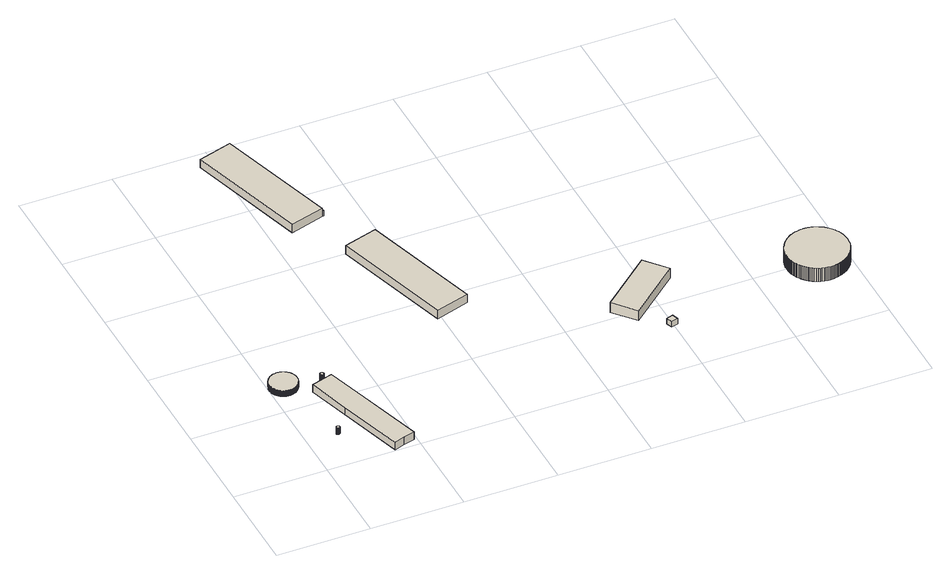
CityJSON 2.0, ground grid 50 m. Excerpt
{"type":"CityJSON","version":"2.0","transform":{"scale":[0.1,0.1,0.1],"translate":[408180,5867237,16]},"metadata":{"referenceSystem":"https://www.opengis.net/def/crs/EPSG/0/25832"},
"CityObjects":{
"building1":{"type":"Building","attributes":{"Gemeindeschluessel":"03454033","AbsoluteHoehe":"17.866","MittlereTraufHoehe":"21.829","Firsthoehe":"21.829","function":"51003_1201","roofType":"1000","measuredHeight":3.96},"address":[{"country":"Germany","locality":"Lorup"}],"geometry":[{"type":"MultiSurface","lod":"1","boundaries":[[[0,1,2,3,4,5,6,7,8,9,10,11,12,13,14,15,16,17,18,19,20,21,22,23,24,25,26,27,28,29,30,31,32,33,34,35]],[[36,37,38,39,40,41,42,43,44,45,46,47,48,49,50,51,52,53,54,55,56,57,58,59,60,61,62,63,64,65,66,67,68,69,70,71]],[[36,71,35,34]],[[37,36,34,33]],[[38,37,33,32]],[[39,38,32,31]],[[40,39,31,30]],[[41,40,30,29]],[[42,41,29,28]],[[43,42,28,27]],[[44,43,27,26]],[[45,44,26,25]],[[46,45,25,24]],[[47,46,24,23]],[[48,47,23,22]],[[49,48,22,21]],[[50,49,21,20]],[[51,50,20,19]],[[52,51,19,18]],[[53,52,18,17]],[[54,53,17,16]],[[55,54,16,15]],[[56,55,15,14]],[[57,56,14,13]],[[58,57,13,12]],[[59,58,12,11]],[[60,59,11,10]],[[61,60,10,9]],[[62,61,9,8]],[[63,62,8,7]],[[64,63,7,6]],[[65,64,6,5]],[[66,65,5,4]],[[67,66,4,3]],[[68,67,3,2]],[[69,68,2,1]],[[70,69,1,0]],[[71,70,0,35]]]}]},
"building2":{"type":"Building","attributes":{"name":"Silo","Gemeindeschluessel":"03454033","BezugspunktDach":"4000","AbsoluteHoehe":"16.717","MittlereTraufHoehe":"20.217","Firsthoehe":"20.217","function":"51003_1201","measuredHeight":3.5},"address":[{"country":"Germany","locality":"Lorup"}],"geometry":[{"type":"MultiSurface","lod":"1","boundaries":[[[72,73,74,75,76,77,78,79,80,81,82,83,84,85,86,87,88,89,90,91,92,93,94,95,96,97,98,99,100,101,102,103,104,105,106,107,108,109,110,111,112,113,114,115,116,117,118,119,120,121,122,123,124,125,126,127,128,129,130,131,132,133,134,135,136,137,138,139,140,141,142,143,144,145,146,147,148,149,150,151,152,153,154,155,156,157,158,159]],[[160,161,162,163,164,165,166,167,168,169,170,171,172,173,174,175,176,177,178,179,180,181,182,183,184,185,186,187,188,189,190,191,192,193,194,195,196,197,198,199,200,201,202,203,204,205,206,207,208,209,210,211,212,213,214,215,216,217,218,219,220,221,222,223,224,225,226,227,228,229,230,231,232,233,234,235,236,237,238,239,240,241,242,243,244,245,246,247]],[[160,247,159,158]],[[161,160,158,157]],[[162,161,157,156]],[[163,162,156,155]],[[164,163,155,154]],[[165,164,154,153]],[[166,165,153,152]],[[167,166,152,151]],[[168,167,151,150]],[[169,168,150,149]],[[170,169,149,148]],[[171,170,148,147]],[[172,171,147,146]],[[173,172,146,145]],[[174,173,145,144]],[[175,174,144,143]],[[176,175,143,142]],[[177,176,142,141]],[[178,177,141,140]],[[179,178,140,139]],[[180,179,139,138]],[[181,180,138,137]],[[182,181,137,136]],[[183,182,136,135]],[[184,183,135,134]],[[185,184,134,133]],[[186,185,133,132]],[[187,186,132,131]],[[188,187,131,130]],[[189,188,130,129]],[[190,189,129,128]],[[191,190,128,127]],[[192,191,127,126]],[[193,192,126,125]],[[194,193,125,124]],[[195,194,124,123]],[[196,195,123,122]],[[197,196,122,121]],[[198,197,121,120]],[[199,198,120,119]],[[200,199,119,118]],[[201,200,118,117]],[[202,201,117,116]],[[203,202,116,115]],[[204,203,115,114]],[[205,204,114,113]],[[206,205,113,112]],[[207,206,112,111]],[[208,207,111,110]],[[209,208,110,109]],[[210,209,109,108]],[[211,210,108,107]],[[212,211,107,106]],[[213,212,106,105]],[[214,213,105,104]],[[215,214,104,103]],[[216,215,103,102]],[[217,216,102,101]],[[218,217,101,100]],[[219,218,100,99]],[[220,219,99,98]],[[221,220,98,97]],[[222,221,97,96]],[[223,222,96,95]],[[224,223,95,94]],[[225,224,94,93]],[[226,225,93,92]],[[227,226,92,91]],[[228,227,91,90]],[[229,228,90,89]],[[230,229,89,88]],[[231,230,88,87]],[[232,231,87,86]],[[233,232,86,85]],[[234,233,85,84]],[[235,234,84,83]],[[236,235,83,82]],[[237,236,82,81]],[[238,237,81,80]],[[239,238,80,79]],[[240,239,79,78]],[[241,240,78,77]],[[242,241,77,76]],[[243,242,76,75]],[[244,243,75,74]],[[245,244,74,73]],[[246,245,73,72]],[[247,246,72,159]]]}]},
"building3":{"type":"Building","attributes":{"Gemeindeschluessel":"03454033","AbsoluteHoehe":"17.192","MittlereTraufHoehe":"21.437","Firsthoehe":"22.417","function":"31001_2000","roofType":"3100","measuredHeight":5.22},"address":[{"country":"Germany","locality":"Lorup"}],"geometry":[{"type":"MultiSurface","lod":"1","boundaries":[[[248,249,250,251,252,253,254,255]],[[256,257,258,259,260,261,262,263]],[[256,263,255,254]],[[257,256,254,253]],[[258,257,253,252]],[[259,258,252,251]],[[260,259,251,250]],[[261,260,250,249]],[[262,261,249,248]],[[263,262,248,255]]]}]},
"building4":{"type":"Building","attributes":{"name":"Silo","Gemeindeschluessel":"03454033","AbsoluteHoehe":"17.562","MittlereTraufHoehe":"23.246","Firsthoehe":"23.246","function":"51003_1201","roofType":"1000","measuredHeight":5.68},"address":[{"country":"Germany","locality":"Lorup"}],"geometry":[{"type":"MultiSurface","lod":"1","boundaries":[[[264,265,266,267,268,269,270,271,272,273,274,275,276,277,278,279,280,281,282,283,284,285,286,287,288,289,290,291,292,293,294,295,296,297,298,299]],[[300,301,302,303,304,305,306,307,308,309,310,311,312,313,314,315,316,317,318,319,320,321,322,323,324,325,326,327,328,329,330,331,332,333,334,335]],[[300,335,299,298]],[[301,300,298,297]],[[302,301,297,296]],[[303,302,296,295]],[[304,303,295,294]],[[305,304,294,293]],[[306,305,293,292]],[[307,306,292,291]],[[308,307,291,290]],[[309,308,290,289]],[[310,309,289,288]],[[311,310,288,287]],[[312,311,287,286]],[[313,312,286,285]],[[314,313,285,284]],[[315,314,284,283]],[[316,315,283,282]],[[317,316,282,281]],[[318,317,281,280]],[[319,318,280,279]],[[320,319,279,278]],[[321,320,278,277]],[[322,321,277,276]],[[323,322,276,275]],[[324,323,275,274]],[[325,324,274,273]],[[326,325,273,272]],[[327,326,272,271]],[[328,327,271,270]],[[329,328,270,269]],[[330,329,269,268]],[[331,330,268,267]],[[332,331,267,266]],[[333,332,266,265]],[[334,333,265,264]],[[335,334,264,299]]]}]},
"building5":{"type":"Building","attributes":{"Gemeindeschluessel":"03454033","AbsoluteHoehe":"16.771","MittlereTraufHoehe":"20.091","Firsthoehe":"23.504","function":"31001_2000","roofType":"3100","measuredHeight":6.73},"address":[{"country":"Germany","locality":"Lorup"}],"children":["building5-1"],"geometry":[{"type":"MultiSurface","lod":"1","boundaries":[[[336,337,338,339]],[[340,341,342,343]],[[338,344,345,346,343,339]],[[341,340,338,337]],[[342,341,337,336]],[[343,342,336,339]],[[344,340,346,345]]]}]},
"building5-1":{"type":"BuildingPart","attributes":{"AbsoluteHoehe":"16.771","MittlereTraufHoehe":"20.091","Firsthoehe":"20.091","roofType":"1000","measuredHeight":3.32},"parents":["building5"],"geometry":[{"type":"MultiSurface","lod":"1","boundaries":[[[344,347,348,345]],[[349,350,340,346]],[[349,346,345,348]],[[350,349,348,347]],[[340,350,347,344]],[[345,346,340,344]]]}]},
"building6":{"type":"Building","attributes":{"Gemeindeschluessel":"03454033","AbsoluteHoehe":"17.27","MittlereTraufHoehe":"20.771","Firsthoehe":"24.12","function":"31001_2000","roofType":"3100","measuredHeight":6.85},"address":[{"country":"Germany","locality":"Lorup"}],"children":["building6-1"],"geometry":[{"type":"MultiSurface","lod":"1","boundaries":[[[351,352,353,354]],[[355,356,357,358]],[[353,359,360,361,358,354]],[[356,355,353,352]],[[357,362,363,351]],[[358,357,351,354]],[[359,355,361,360]]]}]},
"building6-1":{"type":"BuildingPart","attributes":{"AbsoluteHoehe":"17.27","MittlereTraufHoehe":"20.771","Firsthoehe":"20.771","roofType":"1000","measuredHeight":3.5},"parents":["building6"],"geometry":[{"type":"MultiSurface","lod":"1","boundaries":[[[359,364,365,360]],[[366,367,355,361]],[[366,361,360,365]],[[367,366,365,364]],[[355,367,364,359]],[[360,361,355,359]]]}]},
"building7":{"type":"Building","attributes":{"Gemeindeschluessel":"03454033","AbsoluteHoehe":"18.85","MittlereTraufHoehe":"22.253","Firsthoehe":"22.253","function":"31001_2000","roofType":"1000","measuredHeight":3.4},"address":[{"country":"Germany","locality":"Lorup"}],"geometry":[{"type":"MultiSurface","lod":"1","boundaries":[[[368,369,370,371]],[[372,373,374,375]],[[372,375,371,370]],[[373,372,370,369]],[[374,373,369,368]],[[375,374,368,371]]]}]},
"building8":{"type":"Building","attributes":{"name":"Güllelagune","Gemeindeschluessel":"03454033","AbsoluteHoehe":"18.368","MittlereTraufHoehe":"23.7","Firsthoehe":"25.377","function":"31001_2000","roofType":"3100","measuredHeight":7.01},"address":[{"country":"Germany","locality":"Lorup"}],"geometry":[{"type":"MultiSurface","lod":"1","boundaries":[[[376,377,378,379]],[[380,381,382,383]],[[380,383,379,378]],[[381,380,378,377]],[[382,381,377,376]],[[383,382,376,379]]]}]},
"building9":{"type":"Building","attributes":{"Gemeindeschluessel":"03454033","BezugspunktDach":"2200","AbsoluteHoehe":"18.786","MittlereTraufHoehe":"26.868","Firsthoehe":"26.868","function":"51003_1201","measuredHeight":8.08},"address":[{"country":"Germany","locality":"Lorup"}],"geometry":[{"type":"MultiSurface","lod":"1","boundaries":[[[384,385,386,387,388,389,390,391,392,393,394,395,396,397,398,399,400,401,402,403,404,405,406,407,408,409,410,411,412,413,414,415,416,417,418,419,420,421,422,423,424,425,426,427,428,429,430,431,432,433,434,435,436,437,438,439,440,441,442,443,444,445,446,447,448,449,450,451,452,453,454,455,456,457,458,459,460,461,462,463,464,465,466,467,468,469,470,471,472,473,474,475,476,477,478,479,480,481,482,483,484,485,486,487,488,489,490,491,492,493,494,495,496,497,498,499,500,501,502,503,504,505,506,507,508,509,510,511,512,513,514,515,516,517,518,519,520,521]],[[522,523,524,525,526,527,528,529,530,531,532,533,534,535,536,537,538,539,540,541,542,543,544,545,546,547,548,549,550,551,552,553,554,555,556,557,558,559,560,561,562,563,564,565,566,567,568,569,570,571,572,573,574,575,576,577,578,579,580,581,582,583,584,585,586,587,588,589,590,591,592,593,594,595,596,597,598,599,600,601,602,603,604,605,606,607,608,609,610,611,612,613,614,615,616,617,618,619,620,621,622,623,624,625,626,627,628,629,630,631,632,633,634,635,636,637,638,639,640,641,642,643,644,645,646,647,648,649,650,651,652,653,654,655,656,657,658,659]],[[522,659,521,520]],[[523,522,520,519]],[[524,523,519,518]],[[525,524,518,517]],[[526,525,517,516]],[[527,526,516,515]],[[528,527,515,514]],[[529,528,514,513]],[[530,529,513,512]],[[531,530,512,511]],[[532,531,511,510]],[[533,532,510,509]],[[534,533,509,508]],[[535,534,508,507]],[[536,535,507,506]],[[537,536,506,505]],[[538,537,505,504]],[[539,538,504,503]],[[540,539,503,502]],[[541,540,502,501]],[[542,541,501,500]],[[543,542,500,499]],[[544,543,499,498]],[[545,544,498,497]],[[546,545,497,496]],[[547,546,496,495]],[[548,547,495,494]],[[549,548,494,493]],[[550,549,493,492]],[[551,550,492,491]],[[552,551,491,490]],[[553,552,490,489]],[[554,553,489,488]],[[555,554,488,487]],[[556,555,487,486]],[[557,556,486,485]],[[558,557,485,484]],[[559,558,484,483]],[[560,559,483,482]],[[561,560,482,481]],[[562,561,481,480]],[[563,562,480,479]],[[564,563,479,478]],[[565,564,478,477]],[[566,565,477,476]],[[567,566,476,475]],[[568,567,475,474]],[[569,568,474,473]],[[570,569,473,472]],[[571,570,472,471]],[[572,571,471,470]],[[573,572,470,469]],[[574,573,469,468]],[[575,574,468,467]],[[576,575,467,466]],[[577,576,466,465]],[[578,577,465,464]],[[579,578,464,463]],[[580,579,463,462]],[[581,580,462,461]],[[582,581,461,460]],[[583,582,460,459]],[[584,583,459,458]],[[585,584,458,457]],[[586,585,457,456]],[[587,586,456,455]],[[588,587,455,454]],[[589,588,454,453]],[[590,589,453,452]],[[591,590,452,451]],[[592,591,451,450]],[[593,592,450,449]],[[594,593,449,448]],[[595,594,448,447]],[[596,595,447,446]],[[597,596,446,445]],[[598,597,445,444]],[[599,598,444,443]],[[600,599,443,442]],[[601,600,442,441]],[[602,601,441,440]],[[603,602,440,439]],[[604,603,439,438]],[[605,604,438,437]],[[606,605,437,436]],[[607,606,436,435]],[[608,607,435,434]],[[609,608,434,433]],[[610,609,433,432]],[[611,610,432,431]],[[612,611,431,430]],[[613,612,430,429]],[[614,613,429,428]],[[615,614,428,427]],[[616,615,427,426]],[[617,616,426,425]],[[618,617,425,424]],[[619,618,424,423]],[[620,619,423,422]],[[621,620,422,421]],[[622,621,421,420]],[[623,622,420,419]],[[624,623,419,418]],[[625,624,418,417]],[[626,625,417,416]],[[627,626,416,415]],[[628,627,415,414]],[[629,628,414,413]],[[630,629,413,412]],[[631,630,412,411]],[[632,631,411,410]],[[633,632,410,409]],[[634,633,409,408]],[[635,634,408,407]],[[636,635,407,406]],[[637,636,406,405]],[[638,637,405,404]],[[639,638,404,403]],[[640,639,403,402]],[[641,640,402,401]],[[642,641,401,400]],[[643,642,400,399]],[[644,643,399,398]],[[645,644,398,397]],[[646,645,397,396]],[[647,646,396,395]],[[648,647,395,394]],[[649,648,394,393]],[[650,649,393,392]],[[651,650,392,391]],[[652,651,391,390]],[[653,652,390,389]],[[654,653,389,388]],[[655,654,388,387]],[[656,655,387,386]],[[657,656,386,385]],[[658,657,385,384]],[[659,658,384,521]]]}]}
},
"vertices":[
[155,222,58],[155,221,58],[157,220,58],[158,219,58],[160,218,58],[161,218,58],[162,218,58],[164,218,58],[165,218,58],[167,219,58],[168,220,58],[170,221,58],[170,222,58],[171,223,58],[171,225,58],[171,227,58],[171,228,58],[171,230,58],[170,231,58],[170,232,58],[169,233,58],[167,234,58],[166,235,58],[164,236,58],[162,236,58],[161,236,58],[159,235,58],[157,234,58],[156,233,58],[155,232,58],[154,231,58],[154,230,58],[154,228,58],[153,227,58],[154,225,58],[154,223,58],[154,225,19],[153,227,19],[154,228,19],[154,230,19],[154,231,19],[155,232,19],[156,233,19],[157,234,19],[159,235,19],[161,236,19],[162,236,19],[164,236,19],[166,235,19],[167,234,19],[169,233,19],[170,232,19],[170,231,19],[171,230,19],[171,228,19],[171,227,19],[171,225,19],[171,223,19],[170,222,19],[170,221,19],[168,220,19],[167,219,19],[165,218,19],[164,218,19],[162,218,19],[161,218,19],[160,218,19],[158,219,19],[157,220,19],[155,221,19],[155,222,19],[154,223,19],
[4,676,42],[5,670,42],[6,664,42],[7,658,42],[9,653,42],[12,648,42],[14,643,42],[17,639,42],[20,635,42],[23,631,42],[26,628,42],[29,625,42],[32,623,42],[35,620,42],[38,618,42],[41,616,42],[44,615,42],[47,613,42],[51,612,42],[55,610,42],[59,609,42],[63,608,42],[68,607,42],[73,607,42],[78,606,42],[83,607,42],[88,607,42],[94,608,42],[100,610,42],[105,612,42],[111,614,42],[117,617,42],[122,621,42],[127,625,42],[132,630,42],[137,635,42],[140,640,42],[142,644,42],[144,647,42],[147,653,42],[149,660,42],[151,666,42],[152,673,42],[152,679,42],[152,686,42],[152,692,42],[150,698,42],[149,703,42],[147,709,42],[145,714,42],[142,718,42],[139,723,42],[137,727,42],[134,730,42],[131,733,42],[127,736,42],[124,739,42],[121,741,42],[118,743,42],[115,745,42],[112,747,42],[109,748,42],[105,750,42],[101,751,42],[97,752,42],[93,753,42],[88,754,42],[84,755,42],[79,755,42],[73,755,42],[68,754,42],[62,753,42],[57,752,42],[51,750,42],[45,747,42],[40,744,42],[34,741,42],[29,737,42],[24,732,42],[20,727,42],[16,721,42],[14,718,42],[12,715,42],[9,708,42],[7,702,42],[5,695,42],[4,689,42],[4,682,42],[4,689,7],[5,695,7],[7,702,7],[9,708,7],[12,715,7],[14,718,7],[16,721,7],[20,727,7],[24,732,7],[29,737,7],[34,741,7],[40,744,7],[45,747,7],[51,750,7],[57,752,7],[62,753,7],[68,754,7],[73,755,7],[79,755,7],[84,755,7],[88,754,7],[93,753,7],[97,752,7],[101,751,7],[105,750,7],[109,748,7],[112,747,7],[115,745,7],[118,743,7],[121,741,7],[124,739,7],[127,736,7],[131,733,7],[134,730,7],[137,727,7],[139,723,7],[142,718,7],[145,714,7],[147,709,7],[149,703,7],[150,698,7],[152,692,7],[152,686,7],[152,679,7],[152,673,7],[151,666,7],[149,660,7],[147,653,7],[144,647,7],[142,644,7],[140,640,7],[137,635,7],[132,630,7],[127,625,7],[122,621,7],[117,617,7],[111,614,7],[105,612,7],[100,610,7],[94,608,7],[88,607,7],[83,607,7],[78,606,7],[73,607,7],[68,607,7],[63,608,7],[59,609,7],[55,610,7],[51,612,7],[47,613,7],[44,615,7],[41,616,7],[38,618,7],[35,620,7],[32,623,7],[29,625,7],[26,628,7],[23,631,7],[20,635,7],[17,639,7],[14,643,7],[12,648,7],[9,653,7],[7,658,7],[6,664,7],[5,670,7],[4,676,7],[4,682,7],
[364,3,58],[422,21,58],[481,39,58],[374,389,58],[305,615,58],[247,597,58],[188,579,58],[257,354,58],[188,579,12],[247,597,12],[305,615,12],[374,389,12],[481,39,12],[422,21,12],[364,3,12],[257,354,12],
[249,616,72],[250,615,72],[251,614,72],[253,612,72],[254,612,72],[256,612,72],[257,611,72],[259,612,72],[260,612,72],[262,612,72],[263,614,72],[265,615,72],[266,616,72],[267,618,72],[267,620,72],[267,622,72],[267,624,72],[267,625,72],[266,626,72],[265,627,72],[264,629,72],[263,630,72],[261,631,72],[259,631,72],[257,631,72],[255,631,72],[253,631,72],[251,630,72],[250,629,72],[249,627,72],[248,626,72],[248,625,72],[247,624,72],[247,622,72],[247,620,72],[248,618,72],[247,620,16],[247,622,16],[247,624,16],[248,625,16],[248,626,16],[249,627,16],[250,629,16],[251,630,16],[253,631,16],[255,631,16],[257,631,16],[259,631,16],[261,631,16],[263,630,16],[264,629,16],[265,627,16],[266,626,16],[267,625,16],[267,624,16],[267,622,16],[267,620,16],[267,618,16],[266,616,16],[265,615,16],[263,614,16],[262,612,16],[260,612,16],[259,612,16],[257,611,16],[256,612,16],[254,612,16],[253,612,16],[251,614,16],[250,615,16],[249,616,16],[248,618,16],
[426,2404,58],[619,1756,58],[804,1809,58],[608,2459,58],[804,1809,8],[619,1756,8],[426,2404,8],[608,2459,8],[804,1809,41],[786,1869,41],[786,1869,8],
[813,1812,41],[795,1872,41],[795,1872,8],[813,1812,8],
[783,1492,64],[977,845,64],[1160,900,64],[965,1547,64],[1160,900,13],[977,845,13],[783,1492,13],[965,1547,13],[1160,900,48],[1142,958,48],[1142,958,13],[977,846,13],[977,846,64],
[1161,900,48],[1143,958,48],[1143,958,13],[1161,900,13],
[1963,328,63],[1974,294,63],[2009,304,63],[1998,339,63],[2009,304,29],[1974,294,29],[1963,328,29],[1998,339,29],
[2030,767,85],[1753,529,85],[1851,414,85],[2129,651,85],[1851,414,24],[1753,529,24],[2030,767,24],[2129,651,24],
[2670,470,109],[2670,463,109],[2671,455,109],[2672,448,109],[2673,441,109],[2675,433,109],[2677,425,109],[2680,417,109],[2683,409,109],[2686,402,109],[2690,394,109],[2695,386,109],[2700,378,109],[2706,371,109],[2712,364,109],[2719,357,109],[2726,350,109],[2728,348,109],[2735,343,109],[2743,337,109],[2752,332,109],[2761,327,109],[2770,323,109],[2779,320,109],[2788,317,109],[2798,315,109],[2807,313,109],[2816,312,109],[2826,311,109],[2835,311,109],[2844,311,109],[2852,312,109],[2861,314,109],[2869,315,109],[2876,317,109],[2884,320,109],[2891,322,109],[2898,325,109],[2905,328,109],[2911,331,109],[2917,335,109],[2922,338,109],[2928,342,109],[2933,346,109],[2937,350,109],[2942,354,109],[2946,358,109],[2950,362,109],[2953,365,109],[2957,369,109],[2960,373,109],[2963,378,109],[2966,382,109],[2969,387,109],[2972,392,109],[2975,397,109],[2978,403,109],[2981,409,109],[2983,415,109],[2986,421,109],[2988,428,109],[2990,435,109],[2991,442,109],[2992,450,109],[2993,458,109],[2994,466,109],[2994,474,109],[2994,482,109],[2993,491,109],[2992,500,109],[2990,509,109],[2988,518,109],[2985,527,109],[2982,535,109],[2978,544,109],[2973,553,109],[2968,561,109],[2962,570,109],[2956,578,109],[2949,585,109],[2942,592,109],[2936,598,109],[2933,600,109],[2928,604,109],[2923,608,109],[2918,611,109],[2912,614,109],[2907,617,109],[2902,620,109],[2897,622,109],[2892,624,109],[2887,626,109],[2882,628,109],[2877,629,109],[2872,631,109],[2866,632,109],[2861,633,109],[2855,634,109],[2849,635,109],[2842,635,109],[2836,636,109],[2832,636,109],[2829,636,109],[2819,635,109],[2810,634,109],[2800,632,109],[2791,630,109],[2782,628,109],[2774,625,109],[2766,621,109],[2758,618,109],[2750,614,109],[2743,609,109],[2737,605,109],[2730,600,109],[2725,595,109],[2719,590,109],[2714,585,109],[2709,580,109],[2705,574,109],[2701,569,109],[2697,564,109],[2694,559,109],[2691,553,109],[2688,548,109],[2685,543,109],[2683,538,109],[2681,533,109],[2679,528,109],[2678,523,109],[2676,518,109],[2675,513,109],[2673,508,109],[2672,502,109],[2671,496,109],[2670,490,109],[2670,483,109],[2670,477,109],[2670,483,28],[2670,490,28],[2671,496,28],[2672,502,28],[2673,508,28],[2675,513,28],[2676,518,28],[2678,523,28],[2679,528,28],[2681,533,28],[2683,538,28],[2685,543,28],[2688,548,28],[2691,553,28],[2694,559,28],[2697,564,28],[2701,569,28],[2705,574,28],[2709,580,28],[2714,585,28],[2719,590,28],[2725,595,28],[2730,600,28],[2737,605,28],[2743,609,28],[2750,614,28],[2758,618,28],[2766,621,28],[2774,625,28],[2782,628,28],[2791,630,28],[2800,632,28],[2810,634,28],[2819,635,28],[2829,636,28],[2832,636,28],[2836,636,28],[2842,635,28],[2849,635,28],[2855,634,28],[2861,633,28],[2866,632,28],[2872,631,28],[2877,629,28],[2882,628,28],[2887,626,28],[2892,624,28],[2897,622,28],[2902,620,28],[2907,617,28],[2912,614,28],[2918,611,28],[2923,608,28],[2928,604,28],[2933,600,28],[2936,598,28],[2942,592,28],[2949,585,28],[2956,578,28],[2962,570,28],[2968,561,28],[2973,553,28],[2978,544,28],[2982,535,28],[2985,527,28],[2988,518,28],[2990,509,28],[2992,500,28],[2993,491,28],[2994,482,28],[2994,474,28],[2994,466,28],[2993,458,28],[2992,450,28],[2991,442,28],[2990,435,28],[2988,428,28],[2986,421,28],[2983,415,28],[2981,409,28],[2978,403,28],[2975,397,28],[2972,392,28],[2969,387,28],[2966,382,28],[2963,378,28],[2960,373,28],[2957,369,28],[2953,365,28],[2950,362,28],[2946,358,28],[2942,354,28],[2937,350,28],[2933,346,28],[2928,342,28],[2922,338,28],[2917,335,28],[2911,331,28],[2905,328,28],[2898,325,28],[2891,322,28],[2884,320,28],[2876,317,28],[2869,315,28],[2861,314,28],[2852,312,28],[2844,311,28],[2835,311,28],[2826,311,28],[2816,312,28],[2807,313,28],[2798,315,28],[2788,317,28],[2779,320,28],[2770,323,28],[2761,327,28],[2752,332,28],[2743,337,28],[2735,343,28],[2728,348,28],[2726,350,28],[2719,357,28],[2712,364,28],[2706,371,28],[2700,378,28],[2695,386,28],[2690,394,28],[2686,402,28],[2683,409,28],[2680,417,28],[2677,425,28],[2675,433,28],[2673,441,28],[2672,448,28],[2671,455,28],[2670,463,28],[2670,470,28],[2670,477,28]
]}
